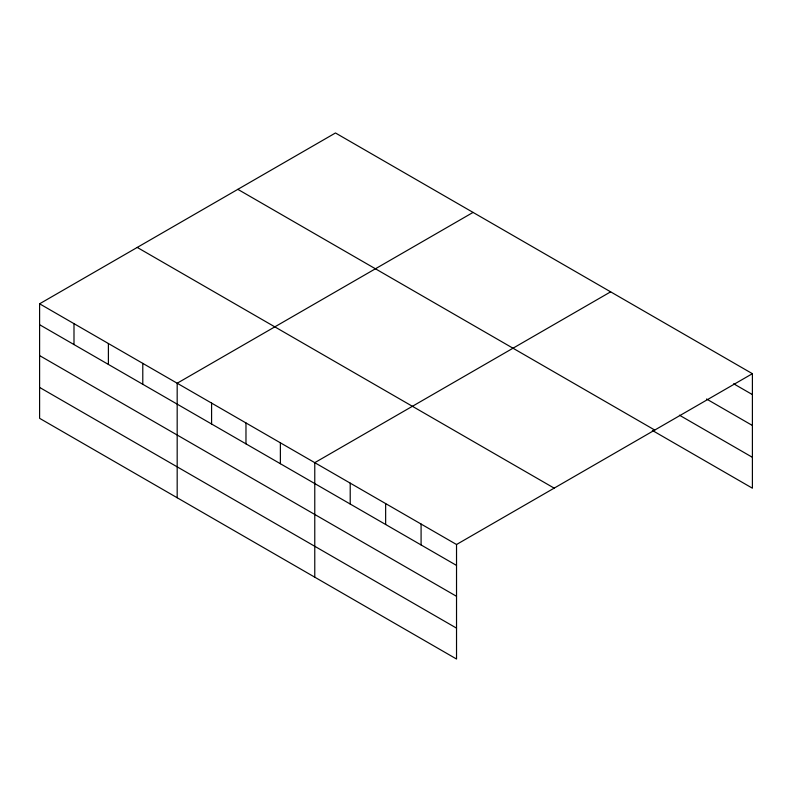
<?xml version="1.0" encoding="UTF-8"?>
<svg xmlns="http://www.w3.org/2000/svg" width="792" height="792" viewBox="0 0 792 792"><rect width="100%" height="100%" fill="white"/><g stroke="black" fill="none" stroke-linecap="round" stroke-linejoin="round"><path stroke-width="1.19" d="M39.6 303.801L456.529 544.51L456.529 659.023L39.6 418.315L39.6 303.801L335.471 132.977L752.4 373.685L752.4 488.199L652.341 430.432M473.062 212.414L177.18 383.229L177.18 497.752M610.642 291.842L314.77 462.667L314.77 577.18M456.529 544.51L752.4 373.685M733.639 383.764L752.4 394.594M706.543 399.01L752.4 425.482M679.437 415.186L752.4 457.311M237.838 189.347L654.756 430.056M137.244 247.431L554.162 488.139M39.6 324.71L456.529 565.419M39.6 355.598L456.529 596.307M39.6 387.427L456.529 628.135M421.087 524.047L421.087 544.955M385.645 503.583L385.645 524.492M350.212 483.13L350.212 504.039M280.378 442.807L280.378 463.716M245.975 422.948L245.975 443.857M211.583 403.088L211.583 423.997M142.788 363.38L142.788 384.278M108.395 343.52L108.395 364.429M73.993 323.661L73.993 344.57"/></g></svg>
